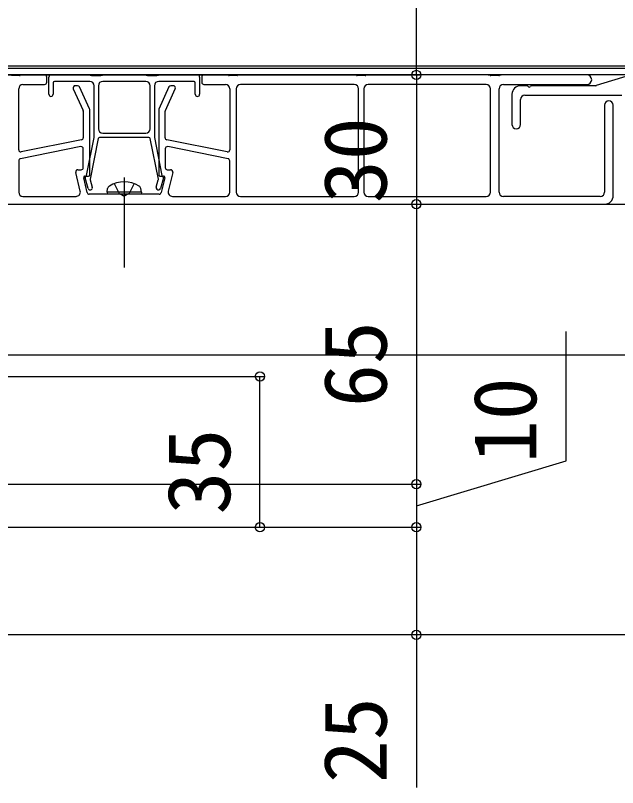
# Model space of a CAD drawing. Units: millimetres, scale not verified. Extents: x -875 to 875, y -1304 to 1296.
# Drawn here: x -318.3 to -178.6, y 348.1 to 527.4 of the extents above; entities that cross this region are included whole.
import ezdxf
from ezdxf.enums import TextEntityAlignment as Align

# ---------------------------------------------------------------- set-up
doc = ezdxf.new("R2010")
doc.units = ezdxf.units.MM
doc.header["$LTSCALE"] = 8
for name, color, linetype in [('0-4_YKK_12', 2, 'Continuous'), ('0-5_YKK_13', 4, 'Continuous'), ('0-6_YKK_D', 6, 'Continuous')]:
    doc.layers.add(name, color=color, linetype=linetype)
doc.styles.add('ＭＳ ゴシック', font='')
doc.styles.get('ＭＳ ゴシック').set_extended_font_data('MS Gothic')

msp = doc.modelspace()

# ---------------------------------------------------------------- linework, layer by layer
at = {"layer": '0-4_YKK_12'}
for p, q in [((393.43, 515.58), (-321.284, 515.58)), ((339.43, 515.08), (-320.07, 515.08)), ((339.43, 513.58), (-320.07, 513.58)), ((-423.07, 483.58), (393.43, 483.58)), ((-423.07, 448.58), (393.43, 448.58))]:
    msp.add_line(p, q, dxfattribs=at)
msp.add_lwpolyline([(245.43, 383.58), (-328.07, 383.58), (-426.07, 383.58)], dxfattribs=at)
at = {"layer": '0-5_YKK_13'}
for p, q in [((-317.394, 513.43), (-319.247, 513.43)), ((-316.891, 513.559), (-317.25, 513.451)), ((-311.57, 513.58), (-316.747, 513.58)), ((-311.07, 511.88), (-311.07, 513.08)), ((-310.57, 509.08), (-310.57, 513.08)), ((-310.07, 513.58), (-301.144, 513.58)), ((-301, 513.559), (-300.641, 513.451)), ((-300.497, 513.43), (-298.644, 513.43)), ((-298.5, 513.451), (-298.141, 513.559)), ((-297.997, 513.58), (-288.144, 513.58)), ((-288, 513.559), (-287.641, 513.451)), ((-287.497, 513.43), (-285.644, 513.43)), ((-285.5, 513.451), (-285.141, 513.559)), ((-284.997, 513.58), (-276.07, 513.58)), ((-275.57, 513.08), (-275.57, 509.08)), ((-275.07, 513.08), (-275.07, 511.88)), ((-269.394, 513.58), (-274.57, 513.58)), ((-268.891, 513.451), (-269.25, 513.559)), ((-266.894, 513.43), (-268.747, 513.43)), ((-266.391, 513.559), (-266.75, 513.451)), ((-239.644, 513.58), (-266.247, 513.58)), ((-239.141, 513.451), (-239.5, 513.559)), ((-237.144, 513.43), (-238.997, 513.43)), ((-236.641, 513.559), (-237, 513.451)), ((-208.644, 513.58), (-236.497, 513.58)), ((-208.141, 513.451), (-208.5, 513.559)), ((-206.144, 513.43), (-207.997, 513.43)), ((-205.641, 513.559), (-206, 513.451)), ((-185.67, 513.58), (-205.497, 513.58)), ((-175.643, 513.557), (-183.498, 511.102)), ((-316.57, 511.38), (-311.57, 511.38)), ((-309.57, 511.78), (-309.57, 509.08)), ((-301.07, 512.08), (-309.27, 512.08)), ((-303.892, 511.08), (-304.442, 511.08)), ((-300.07, 499.109), (-300.07, 511.08)), ((-299.07, 511.08), (-299.07, 501.08)), ((-287.07, 501.08), (-287.07, 511.08)), ((-286.07, 511.08), (-286.07, 499.109)), ((-276.87, 512.08), (-285.07, 512.08)), ((-281.699, 511.08), (-282.248, 511.08)), ((-276.57, 509.08), (-276.57, 511.78)), ((-274.57, 511.38), (-269.57, 511.38)), ((-239.67, 511.38), (-266.07, 511.38)), ((-209.07, 511.38), (-236.47, 511.38)), ((-205.07, 511.38), (-185.67, 511.38)), ((-199.59, 511.08), (-201.07, 511.08)), ((-183.647, 511.08), (-198.551, 511.08)), ((-317.57, 496.19), (-317.57, 510.38)), ((-304.897, 510.373), (-302.615, 505.353)), ((-301.115, 505.678), (-303.437, 510.787)), ((-282.703, 510.786), (-285.026, 505.667)), ((-283.526, 505.343), (-281.244, 510.373)), ((-268.57, 510.38), (-268.57, 496.19)), ((-267.07, 510.38), (-267.07, 486.38)), ((-238.67, 486.38), (-238.67, 510.38)), ((-237.47, 510.38), (-237.47, 486.38)), ((-208.07, 486.38), (-208.07, 510.38)), ((-206.07, 486.38), (-206.07, 510.38)), ((-203.07, 509.08), (-203.07, 502.08)), ((-201.07, 502.08), (-201.07, 507.88)), ((-200.07, 508.88), (-177.57, 508.88)), ((-181.57, 506.58), (-181.57, 486.38)), ((-179.57, 485.58), (-179.57, 506.58)), ((-302.57, 505.146), (-302.57, 498.99)), ((-301.07, 490.38), (-301.07, 505.471)), ((-285.07, 505.461), (-285.07, 490.38)), ((-283.57, 498.99), (-283.57, 505.136)), ((-302.972, 498.499), (-316.972, 495.699)), ((-301.834, 490.263), (-300.076, 499.05)), ((-299.099, 498.838), (-300.991, 489.378)), ((-287.336, 499.08), (-298.805, 499.08)), ((-298.07, 500.08), (-288.07, 500.08)), ((-285.15, 489.378), (-287.042, 498.838)), ((-286.065, 499.05), (-284.307, 490.263)), ((-269.168, 495.699), (-283.168, 498.499)), ((-303.168, 496.93), (-317.168, 494.13)), ((-268.972, 494.13), (-282.972, 496.93)), ((-302.57, 492.08), (-302.57, 496.44)), ((-283.57, 496.44), (-283.57, 492.08)), ((-317.57, 493.64), (-317.57, 486.38)), ((-268.57, 486.38), (-268.57, 493.64)), ((-303.836, 491.58), (-303.07, 491.58)), ((-283.07, 491.58), (-282.304, 491.58)), ((-303.287, 486.611), (-304.323, 490.964)), ((-301.662, 486.264), (-302.482, 489.71)), ((-302.191, 490.08), (-301.37, 490.08)), ((-301.451, 487.241), (-302.157, 489.69)), ((-293.07, 489.78), (-293.07, 468.88)), ((-284.77, 490.08), (-283.95, 490.08)), ((-283.984, 489.69), (-284.69, 487.241)), ((-283.658, 489.71), (-284.479, 486.264)), ((-281.818, 490.964), (-282.854, 486.611)), ((-300.985, 489.236), (-300.49, 487.518)), ((-285.651, 487.518), (-285.156, 489.236)), ((-293.59, 485.88), (-301.175, 485.88)), ((-297.07, 486.38), (-296.929, 487.182)), ((-289.07, 486.38), (-297.07, 486.38)), ((-297.07, 486.38), (-296.982, 485.88)), ((-289.159, 485.88), (-296.982, 485.88)), ((-284.965, 485.88), (-292.551, 485.88)), ((-289.07, 486.38), (-289.212, 487.182)), ((-289.07, 486.38), (-289.159, 485.88)), ((-316.57, 485.38), (-304.259, 485.38)), ((-281.881, 485.38), (-269.57, 485.38)), ((-266.07, 485.38), (-239.67, 485.38)), ((-236.47, 485.38), (-209.07, 485.38)), ((-182.57, 485.38), (-205.07, 485.38)), ((-378.07, 483.58), (-181.57, 483.58))]:
    msp.add_line(p, q, dxfattribs=at)
for points in [[(-288.07, 512.08), (-293.07, 512.08), (-298.07, 512.08)], [(-295.37, 488.359), (-294.215, 486.043), (-293.07, 485.434)], [(-290.77, 488.359), (-291.925, 486.043), (-293.07, 485.434)]]:
    msp.add_lwpolyline(points, dxfattribs=at)
for centre, radius, start, end in [((-317.394, 513.93), 0.5, 270, 286.69924), ((-316.747, 513.08), 0.5, 90, 106.69924), ((-311.57, 513.08), 0.5, 0, 90), ((-310.07, 513.08), 0.5, 90, 180), ((-301.144, 513.08), 0.5, 73.30076, 90), ((-300.497, 513.93), 0.5, 253.30076, 270), ((-298.644, 513.93), 0.5, 270, 286.69924), ((-297.997, 513.08), 0.5, 90, 106.69924), ((-288.144, 513.08), 0.5, 73.30076, 90), ((-287.497, 513.93), 0.5, 253.30076, 270), ((-285.644, 513.93), 0.5, 270, 286.69924), ((-284.997, 513.08), 0.5, 90, 106.69924), ((-276.07, 513.08), 0.5, 0, 90), ((-274.57, 513.08), 0.5, 90, 180), ((-269.394, 513.08), 0.5, 73.30076, 90), ((-268.747, 513.93), 0.5, 253.30076, 270), ((-266.894, 513.93), 0.5, 270, 286.69924), ((-266.247, 513.08), 0.5, 90, 106.69924), ((-239.644, 513.08), 0.5, 73.30076, 90), ((-238.997, 513.93), 0.5, 253.30076, 270), ((-237.144, 513.93), 0.5, 270, 286.69924), ((-236.497, 513.08), 0.5, 90, 106.69924), ((-208.644, 513.08), 0.5, 73.30076, 90), ((-207.997, 513.93), 0.5, 253.30076, 270), ((-206.144, 513.93), 0.5, 270, 286.69924), ((-205.497, 513.08), 0.5, 90, 106.69924), ((-185.67, 512.48), 1.1, 270, 90), ((-316.57, 510.38), 1, 90, 180), ((-311.57, 511.88), 0.5, 270, 0), ((-309.27, 511.78), 0.3, 90, 180), ((-304.442, 510.58), 0.5, 90, 204.44395), ((-303.892, 510.58), 0.5, 24.44395, 90), ((-301.07, 511.08), 1, 0, 90), ((-298.07, 511.08), 1, 90, 180), ((-288.07, 511.08), 1, 0, 90), ((-285.07, 511.08), 1, 90, 180), ((-282.248, 510.58), 0.5, 90, 155.5983), ((-281.699, 510.58), 0.5, 335.5983, 90), ((-276.87, 511.78), 0.3, 0, 90), ((-274.57, 511.88), 0.5, 180, 270), ((-269.57, 510.38), 1, 0, 90), ((-266.07, 510.38), 1, 90, 180), ((-239.67, 510.38), 1, 0, 90), ((-236.47, 510.38), 1, 90, 180), ((-209.07, 510.38), 1, 0, 90), ((-205.07, 510.38), 1, 90, 180), ((-201.07, 509.08), 2, 90, 180), ((-199.59, 510.78), 0.3, 30, 90), ((-199.07, 511.08), 0.3, 210, 330), ((-198.551, 510.78), 0.3, 90, 150), ((-183.647, 511.58), 0.5, 270, 287.35402), ((-310.07, 509.08), 0.5, 180, 270), ((-310.07, 509.08), 0.5, 270, 0), ((-276.07, 509.08), 0.5, 180, 270), ((-276.07, 509.08), 0.5, 270, 0), ((-200.07, 507.88), 1, 90, 180), ((-180.57, 506.58), 1, 0, 180), ((-301.57, 505.471), 0.5, 0, 24.44395), ((-284.57, 505.461), 0.5, 155.5983, 180), ((-303.07, 505.146), 0.5, 0, 24.44395), ((-283.07, 505.136), 0.5, 155.5983, 180), ((-202.07, 502.08), 1, 180, 0), ((-298.07, 501.08), 1, 180, 270), ((-288.07, 501.08), 1, 270, 0), ((-303.07, 498.99), 0.5, 281.30993, 0), ((-300.37, 499.109), 0.3, 348.69007, 0), ((-298.805, 498.78), 0.3, 90, 168.69007), ((-287.336, 498.78), 0.3, 11.30993, 90), ((-285.77, 499.109), 0.3, 180, 191.30993), ((-283.07, 498.99), 0.5, 180, 258.69007), ((-303.07, 496.44), 0.5, 0, 101.30993), ((-283.07, 496.44), 0.5, 78.69007, 180), ((-317.07, 496.19), 0.5, 180, 281.30993), ((-269.07, 496.19), 0.5, 258.69007, 0), ((-317.07, 493.64), 0.5, 101.30993, 180), ((-269.07, 493.64), 0.5, 360, 78.69007), ((-303.836, 491.08), 0.5, 90, 193.3925), ((-303.07, 492.08), 0.5, 270, 0), ((-283.07, 492.08), 0.5, 180, 270), ((-282.304, 491.08), 0.5, 346.6075, 90), ((-302.191, 489.78), 0.3, 90, 193.3925), ((-301.87, 489.78), 0.3, 114.827, 197.33887), ((-302.128, 490.322), 0.3, 296.01796, 348.69007), ((-301.37, 490.38), 0.3, 270, 0), ((-300.697, 489.319), 0.3, 168.69007, 196.079), ((-285.444, 489.319), 0.3, 343.921, 11.30993), ((-284.77, 490.38), 0.3, 180, 270), ((-284.013, 490.322), 0.3, 191.30993, 243.98204), ((-284.27, 489.78), 0.3, 342.66113, 65.173), ((-283.95, 489.78), 0.3, 346.6075, 90), ((-296.043, 487.026), 0.9, 122.05588, 170), ((-293.07, 482.28), 6.5, 57.94412, 122.05588), ((-290.098, 487.026), 0.9, 10, 57.94412), ((-316.57, 486.38), 1, 180, 270), ((-304.259, 486.38), 1, 270, 13.3925), ((-301.175, 486.38), 0.5, 193.3925, 270), ((-300.97, 487.38), 0.5, 196.079, 16.079), ((-293.59, 485.58), 0.3, 30, 90), ((-292.551, 485.58), 0.3, 90, 150), ((-285.17, 487.38), 0.5, 163.921, 343.921), ((-284.965, 486.38), 0.5, 270, 346.6075), ((-281.881, 486.38), 1, 166.6075, 270), ((-269.57, 486.38), 1, 270, 0), ((-266.07, 486.38), 1, 180, 270), ((-239.67, 486.38), 1, 270, 0), ((-236.47, 486.38), 1, 180, 270), ((-209.07, 486.38), 1, 270, 0), ((-205.07, 486.38), 1, 180, 270), ((-182.57, 486.38), 1, 270, 0), ((-293.07, 485.88), 0.3, 210, 330), ((-181.57, 485.58), 2, 270, 0)]:
    msp.add_arc(centre, radius, start, end, dxfattribs=at)
at = {"layer": '0-6_YKK_D'}
for p, q in [((-417.57, 513.58), (-224.27, 513.58)), ((-225.27, 513.58), (-225.27, 483.58)), ((-279.07, 483.58), (-224.27, 483.58)), ((-225.27, 483.58), (-225.27, 418.58)), ((-420.57, 443.58), (-260.57, 443.58)), ((-261.57, 408.58), (-261.57, 443.58)), ((-392.57, 418.58), (-224.27, 418.58)), ((-225.27, 418.58), (-225.27, 408.58)), ((-420.57, 408.58), (-260.57, 408.58)), ((-392.57, 408.58), (-224.27, 408.58))]:
    msp.add_line(p, q, dxfattribs=at)
for points in [[(-225.27, 513.58), (-225.27, 528.58), (-225.27, 562.425)], [(-225.27, 413.58), (-190.52, 424.005), (-190.52, 454.005)], [(-225.27, 408.58), (-225.27, 383.58), (-225.27, 348.143)]]:
    msp.add_lwpolyline(points, dxfattribs=at)
for centre in [(-225.27, 513.58), (-225.27, 513.58), (-225.27, 483.58), (-225.27, 483.58), (-261.57, 443.58), (-225.27, 418.58), (-225.27, 418.58), (-261.57, 408.58), (-225.27, 408.58), (-225.27, 408.58), (-225.27, 383.58)]:
    msp.add_circle(centre, 1.075, dxfattribs=at)

# ---------------------------------------------------------------- texts
at = {"layer": '0-6_YKK_D', "style": 'ＭＳ ゴシック'}
for s, p in [('30', (-227.77, 483.807)), ('65', (-227.77, 436.477)), ('10', (-193.02, 423.436)), ('35', (-264.07, 411.534)), ('25', (-227.77, 349.166))]:
    msp.add_text(s, height=14.66, rotation=90, dxfattribs=at).set_placement(p, align=Align.BOTTOM_LEFT)

doc.saveas('drawing.dxf')
